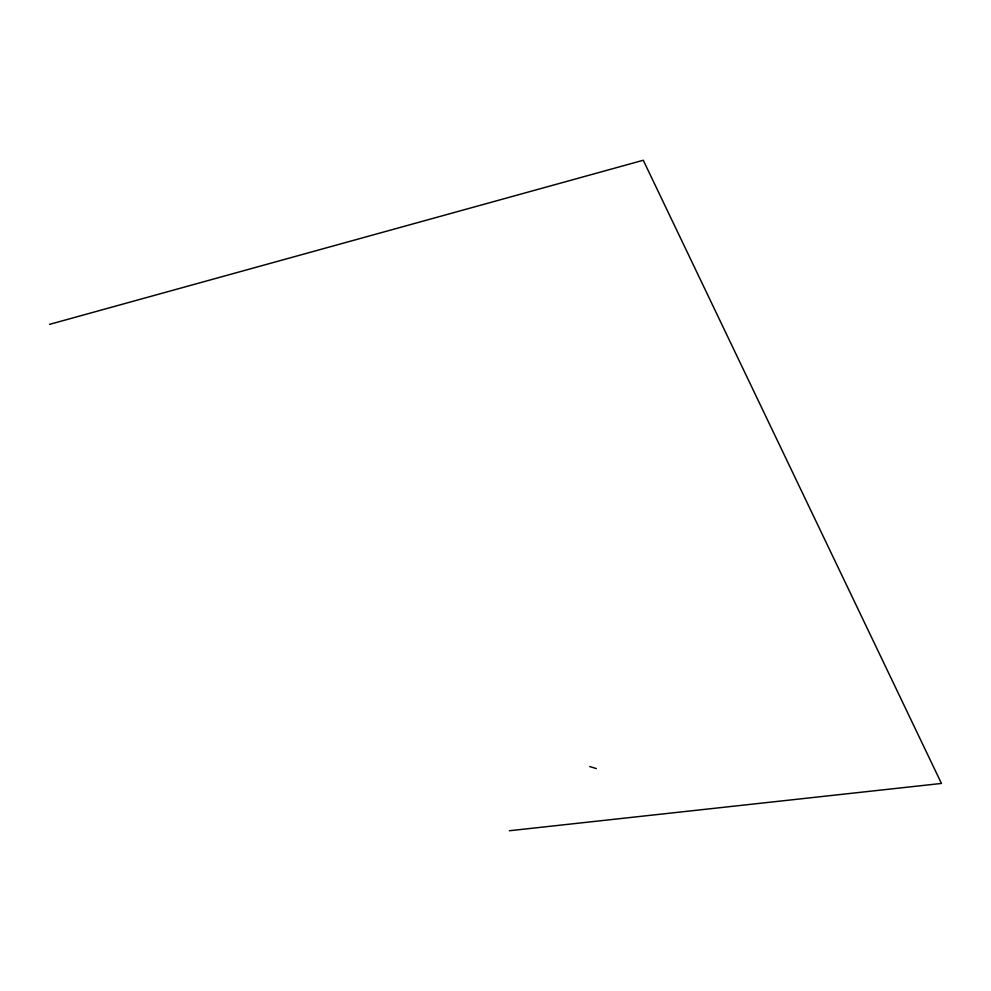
<?xml version="1.0" encoding="UTF-8"?>
<svg xmlns="http://www.w3.org/2000/svg" width="991" height="991" viewBox="0 0 991 991"><rect width="100%" height="100%" fill="white"/><g stroke="black" fill="none" stroke-linecap="round" stroke-linejoin="round"><path stroke-width="1.49" d="M49.55 324.367L643.27 160.257L941.45 783.447L509.374 830.743M589.744 766.538L596.322 768.582"/></g></svg>
